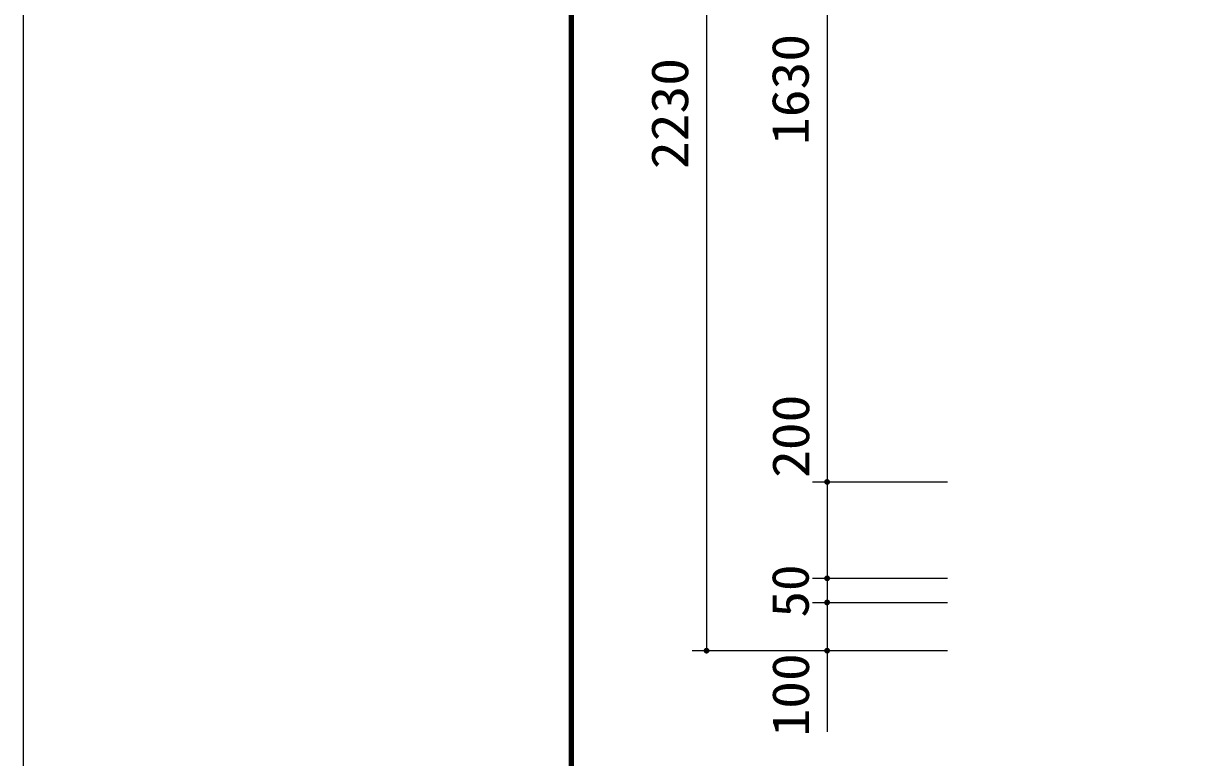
# Model space of a CAD drawing. Units: millimetres, scale not verified. Extents: x -8910 to 8910, y -6308 to 6308.
# Drawn here: x -8910 to -6483, y -3982 to -2460 of the extents above; entities that cross this region are included whole.
import ezdxf
from ezdxf.enums import TextEntityAlignment as Align

# ---------------------------------------------------------------- set-up
doc = ezdxf.new("R2010")
doc.units = ezdxf.units.MM
doc.header["$LTSCALE"] = 30
for name, color, linetype, lineweight in [('0-1_製作', 5, 'Continuous', 25), ('0-5_空気管', 3, 'Continuous', 25), ('0-B_図面枠', 7, 'Continuous', 25), ('0-C_Axis_waku', 7, 'Continuous', 25)]:
    doc.layers.add(name, color=color, linetype=linetype, lineweight=lineweight)
doc.styles.add('ＭＳ ゴシック', font='')
doc.styles.get('ＭＳ ゴシック').set_extended_font_data('MS Gothic')

msp = doc.modelspace()

# ---------------------------------------------------------------- linework, layer by layer
at = {"layer": '0-1_製作', "color": 2}
for p, q in [((-7273.22, -3410.41), (-6993.22, -3410.41)), ((-7273.22, -3610.41), (-6993.22, -3610.41)), ((-7273.22, -3660.41), (-6993.22, -3660.41)), ((-7523.22, -3760.41), (-7243.22, -3760.41)), ((-7273.22, -3760.41), (-6993.22, -3760.41)), ((-7243.22, -3760.41), (-7243.22, -3928.88))]:
    msp.add_line(p, q, dxfattribs=at)
at = {"layer": '0-1_製作'}
for points in [[(-7249.21, -3410.03), (-7243.22, -3410.41), (-7249.22, -3410.41)], [(-7249.22, -3410.41), (-7247.04, -3415.03), (-7249.17, -3411.16)], [(-7249.22, -3410.41), (-7246.43, -3415.48), (-7247.04, -3415.03)], [(-7243.22, -3410.41), (-7246.43, -3415.48), (-7249.22, -3410.41)], [(-7249.11, -3409.29), (-7243.22, -3410.41), (-7249.21, -3410.03)], [(-7249.17, -3411.16), (-7247.59, -3414.52), (-7249.03, -3411.9)], [(-7249.17, -3411.16), (-7247.04, -3415.03), (-7247.59, -3414.52)], [(-7248.93, -3408.56), (-7243.22, -3410.41), (-7249.11, -3409.29)], [(-7249.03, -3411.9), (-7248.07, -3413.94), (-7248.8, -3412.62)], [(-7249.03, -3411.9), (-7247.59, -3414.52), (-7248.07, -3413.94)], [(-7248.65, -3407.86), (-7243.22, -3410.41), (-7248.93, -3408.56)], [(-7248.8, -3412.62), (-7248.07, -3413.94), (-7248.48, -3413.3)], [(-7248.29, -3407.2), (-7243.22, -3410.41), (-7248.65, -3407.86)], [(-7247.84, -3406.59), (-7243.22, -3410.41), (-7248.29, -3407.2)], [(-7247.33, -3406.04), (-7243.22, -3410.41), (-7247.84, -3406.59)], [(-7246.75, -3405.56), (-7243.22, -3410.41), (-7247.33, -3406.04)], [(-7246.11, -3405.15), (-7243.22, -3410.41), (-7246.75, -3405.56)], [(-7243.22, -3410.41), (-7245.77, -3415.84), (-7246.43, -3415.48)], [(-7245.43, -3404.83), (-7243.22, -3410.41), (-7246.11, -3405.15)], [(-7243.22, -3410.41), (-7245.07, -3416.12), (-7245.77, -3415.84)], [(-7245.43, -3404.83), (-7243.22, -3404.41), (-7243.22, -3410.41)], [(-7244.71, -3404.6), (-7243.22, -3404.41), (-7245.43, -3404.83)], [(-7243.22, -3410.41), (-7244.34, -3416.31), (-7245.07, -3416.12)], [(-7243.97, -3404.46), (-7243.22, -3404.41), (-7244.71, -3404.6)], [(-7243.22, -3410.41), (-7243.6, -3416.4), (-7244.34, -3416.31)], [(-7243.22, -3410.41), (-7243.22, -3416.41), (-7243.6, -3416.4)], [(-7243.22, -3404.41), (-7237.22, -3410.41), (-7243.22, -3410.41)], [(-7242.84, -3404.42), (-7237.22, -3410.41), (-7243.22, -3404.41)], [(-7243.22, -3410.41), (-7242.47, -3416.36), (-7243.22, -3416.41)], [(-7243.22, -3410.41), (-7241.73, -3416.22), (-7242.47, -3416.36)], [(-7243.22, -3410.41), (-7241.01, -3415.99), (-7241.73, -3416.22)], [(-7243.22, -3410.41), (-7240.33, -3415.67), (-7241.01, -3415.99)], [(-7237.22, -3410.41), (-7240.33, -3415.67), (-7243.22, -3410.41)], [(-7242.09, -3404.52), (-7237.22, -3410.41), (-7242.84, -3404.42)], [(-7241.36, -3404.71), (-7237.22, -3410.41), (-7242.09, -3404.52)], [(-7240.66, -3404.98), (-7237.22, -3410.41), (-7241.36, -3404.71)], [(-7240, -3405.35), (-7237.22, -3410.41), (-7240.66, -3404.98)], [(-7237.22, -3410.41), (-7239.69, -3415.27), (-7240.33, -3415.67)], [(-7239.39, -3405.79), (-7237.22, -3410.41), (-7240, -3405.35)], [(-7237.22, -3410.41), (-7239.11, -3414.79), (-7239.69, -3415.27)], [(-7239.39, -3405.79), (-7237.27, -3409.66), (-7237.22, -3410.41)], [(-7238.85, -3406.3), (-7237.27, -3409.66), (-7239.39, -3405.79)], [(-7237.22, -3410.41), (-7238.6, -3414.24), (-7239.11, -3414.79)], [(-7238.85, -3406.3), (-7237.41, -3408.92), (-7237.27, -3409.66)], [(-7238.36, -3406.88), (-7237.41, -3408.92), (-7238.85, -3406.3)], [(-7237.22, -3410.41), (-7238.15, -3413.63), (-7238.6, -3414.24)], [(-7238.36, -3406.88), (-7237.64, -3408.2), (-7237.41, -3408.92)], [(-7237.96, -3407.52), (-7237.64, -3408.2), (-7238.36, -3406.88)], [(-7237.22, -3410.41), (-7237.79, -3412.97), (-7238.15, -3413.63)], [(-7237.22, -3410.41), (-7237.51, -3412.27), (-7237.79, -3412.97)], [(-7237.22, -3410.41), (-7237.33, -3411.54), (-7237.51, -3412.27)], [(-7237.22, -3410.41), (-7237.23, -3410.79), (-7237.33, -3411.54)], [(-7249.21, -3610.03), (-7243.22, -3610.41), (-7249.22, -3610.41)], [(-7249.22, -3610.41), (-7247.04, -3615.03), (-7249.17, -3611.16)], [(-7249.22, -3610.41), (-7246.43, -3615.48), (-7247.04, -3615.03)], [(-7243.22, -3610.41), (-7246.43, -3615.48), (-7249.22, -3610.41)], [(-7249.11, -3609.29), (-7243.22, -3610.41), (-7249.21, -3610.03)], [(-7249.17, -3611.16), (-7247.59, -3614.52), (-7249.03, -3611.9)], [(-7249.17, -3611.16), (-7247.04, -3615.03), (-7247.59, -3614.52)], [(-7248.93, -3608.56), (-7243.22, -3610.41), (-7249.11, -3609.29)], [(-7249.03, -3611.9), (-7248.07, -3613.94), (-7248.8, -3612.62)], [(-7249.03, -3611.9), (-7247.59, -3614.52), (-7248.07, -3613.94)], [(-7248.65, -3607.86), (-7243.22, -3610.41), (-7248.93, -3608.56)], [(-7248.8, -3612.62), (-7248.07, -3613.94), (-7248.48, -3613.3)], [(-7248.29, -3607.2), (-7243.22, -3610.41), (-7248.65, -3607.86)], [(-7247.84, -3606.59), (-7243.22, -3610.41), (-7248.29, -3607.2)], [(-7247.33, -3606.04), (-7243.22, -3610.41), (-7247.84, -3606.59)], [(-7246.75, -3605.56), (-7243.22, -3610.41), (-7247.33, -3606.04)], [(-7246.11, -3605.15), (-7243.22, -3610.41), (-7246.75, -3605.56)], [(-7243.22, -3610.41), (-7245.77, -3615.84), (-7246.43, -3615.48)], [(-7245.43, -3604.83), (-7243.22, -3610.41), (-7246.11, -3605.15)], [(-7243.22, -3610.41), (-7245.07, -3616.12), (-7245.77, -3615.84)], [(-7245.43, -3604.83), (-7243.22, -3604.41), (-7243.22, -3610.41)], [(-7244.71, -3604.6), (-7243.22, -3604.41), (-7245.43, -3604.83)], [(-7243.22, -3610.41), (-7244.34, -3616.31), (-7245.07, -3616.12)], [(-7243.97, -3604.46), (-7243.22, -3604.41), (-7244.71, -3604.6)], [(-7243.22, -3610.41), (-7243.6, -3616.4), (-7244.34, -3616.31)], [(-7243.22, -3610.41), (-7243.22, -3616.41), (-7243.6, -3616.4)], [(-7243.22, -3604.41), (-7237.22, -3610.41), (-7243.22, -3610.41)], [(-7242.84, -3604.42), (-7237.22, -3610.41), (-7243.22, -3604.41)], [(-7243.22, -3610.41), (-7242.47, -3616.36), (-7243.22, -3616.41)], [(-7243.22, -3610.41), (-7241.73, -3616.22), (-7242.47, -3616.36)], [(-7243.22, -3610.41), (-7241.01, -3615.99), (-7241.73, -3616.22)], [(-7243.22, -3610.41), (-7240.33, -3615.67), (-7241.01, -3615.99)], [(-7237.22, -3610.41), (-7240.33, -3615.67), (-7243.22, -3610.41)], [(-7242.09, -3604.52), (-7237.22, -3610.41), (-7242.84, -3604.42)], [(-7241.36, -3604.71), (-7237.22, -3610.41), (-7242.09, -3604.52)], [(-7240.66, -3604.98), (-7237.22, -3610.41), (-7241.36, -3604.71)], [(-7240, -3605.35), (-7237.22, -3610.41), (-7240.66, -3604.98)], [(-7237.22, -3610.41), (-7239.69, -3615.27), (-7240.33, -3615.67)], [(-7239.39, -3605.79), (-7237.22, -3610.41), (-7240, -3605.35)], [(-7237.22, -3610.41), (-7239.11, -3614.79), (-7239.69, -3615.27)], [(-7239.39, -3605.79), (-7237.27, -3609.66), (-7237.22, -3610.41)], [(-7238.85, -3606.3), (-7237.27, -3609.66), (-7239.39, -3605.79)], [(-7237.22, -3610.41), (-7238.6, -3614.24), (-7239.11, -3614.79)], [(-7238.85, -3606.3), (-7237.41, -3608.92), (-7237.27, -3609.66)], [(-7238.36, -3606.88), (-7237.41, -3608.92), (-7238.85, -3606.3)], [(-7237.22, -3610.41), (-7238.15, -3613.63), (-7238.6, -3614.24)], [(-7238.36, -3606.88), (-7237.64, -3608.2), (-7237.41, -3608.92)], [(-7237.96, -3607.52), (-7237.64, -3608.2), (-7238.36, -3606.88)], [(-7237.22, -3610.41), (-7237.79, -3612.97), (-7238.15, -3613.63)], [(-7237.22, -3610.41), (-7237.51, -3612.27), (-7237.79, -3612.97)], [(-7237.22, -3610.41), (-7237.33, -3611.54), (-7237.51, -3612.27)], [(-7237.22, -3610.41), (-7237.23, -3610.79), (-7237.33, -3611.54)], [(-7249.21, -3660.03), (-7243.22, -3660.41), (-7249.22, -3660.41)], [(-7249.22, -3660.41), (-7247.04, -3665.03), (-7249.17, -3661.16)], [(-7249.22, -3660.41), (-7246.43, -3665.48), (-7247.04, -3665.03)], [(-7243.22, -3660.41), (-7246.43, -3665.48), (-7249.22, -3660.41)], [(-7249.11, -3659.29), (-7243.22, -3660.41), (-7249.21, -3660.03)], [(-7249.17, -3661.16), (-7247.59, -3664.52), (-7249.03, -3661.9)], [(-7249.17, -3661.16), (-7247.04, -3665.03), (-7247.59, -3664.52)], [(-7248.93, -3658.56), (-7243.22, -3660.41), (-7249.11, -3659.29)], [(-7249.03, -3661.9), (-7248.07, -3663.94), (-7248.8, -3662.62)], [(-7249.03, -3661.9), (-7247.59, -3664.52), (-7248.07, -3663.94)], [(-7248.65, -3657.86), (-7243.22, -3660.41), (-7248.93, -3658.56)], [(-7248.8, -3662.62), (-7248.07, -3663.94), (-7248.48, -3663.3)], [(-7248.29, -3657.2), (-7243.22, -3660.41), (-7248.65, -3657.86)], [(-7247.84, -3656.59), (-7243.22, -3660.41), (-7248.29, -3657.2)], [(-7247.33, -3656.04), (-7243.22, -3660.41), (-7247.84, -3656.59)], [(-7246.75, -3655.56), (-7243.22, -3660.41), (-7247.33, -3656.04)], [(-7246.11, -3655.15), (-7243.22, -3660.41), (-7246.75, -3655.56)], [(-7243.22, -3660.41), (-7245.77, -3665.84), (-7246.43, -3665.48)], [(-7245.43, -3654.83), (-7243.22, -3660.41), (-7246.11, -3655.15)], [(-7243.22, -3660.41), (-7245.07, -3666.12), (-7245.77, -3665.84)], [(-7245.43, -3654.83), (-7243.22, -3654.41), (-7243.22, -3660.41)], [(-7244.71, -3654.6), (-7243.22, -3654.41), (-7245.43, -3654.83)], [(-7243.22, -3660.41), (-7244.34, -3666.3), (-7245.07, -3666.12)], [(-7243.97, -3654.46), (-7243.22, -3654.41), (-7244.71, -3654.6)], [(-7243.22, -3660.41), (-7243.6, -3666.4), (-7244.34, -3666.3)], [(-7243.22, -3660.41), (-7243.22, -3666.41), (-7243.6, -3666.4)], [(-7243.22, -3654.41), (-7237.22, -3660.41), (-7243.22, -3660.41)], [(-7242.84, -3654.42), (-7237.22, -3660.41), (-7243.22, -3654.41)], [(-7243.22, -3660.41), (-7242.47, -3666.36), (-7243.22, -3666.41)], [(-7243.22, -3660.41), (-7241.73, -3666.22), (-7242.47, -3666.36)], [(-7243.22, -3660.41), (-7241.01, -3665.99), (-7241.73, -3666.22)], [(-7243.22, -3660.41), (-7240.33, -3665.67), (-7241.01, -3665.99)], [(-7237.22, -3660.41), (-7240.33, -3665.67), (-7243.22, -3660.41)], [(-7242.09, -3654.52), (-7237.22, -3660.41), (-7242.84, -3654.42)], [(-7241.36, -3654.7), (-7237.22, -3660.41), (-7242.09, -3654.52)], [(-7240.66, -3654.98), (-7237.22, -3660.41), (-7241.36, -3654.7)], [(-7240, -3655.34), (-7237.22, -3660.41), (-7240.66, -3654.98)], [(-7237.22, -3660.41), (-7239.69, -3665.26), (-7240.33, -3665.67)], [(-7239.39, -3655.79), (-7237.22, -3660.41), (-7240, -3655.34)], [(-7237.22, -3660.41), (-7239.11, -3664.78), (-7239.69, -3665.26)], [(-7239.39, -3655.79), (-7237.27, -3659.66), (-7237.22, -3660.41)], [(-7238.85, -3656.3), (-7237.27, -3659.66), (-7239.39, -3655.79)], [(-7237.22, -3660.41), (-7238.6, -3664.24), (-7239.11, -3664.78)], [(-7238.85, -3656.3), (-7237.41, -3658.92), (-7237.27, -3659.66)], [(-7238.36, -3656.88), (-7237.41, -3658.92), (-7238.85, -3656.3)], [(-7237.22, -3660.41), (-7238.15, -3663.63), (-7238.6, -3664.24)], [(-7238.36, -3656.88), (-7237.64, -3658.2), (-7237.41, -3658.92)], [(-7237.96, -3657.52), (-7237.64, -3658.2), (-7238.36, -3656.88)], [(-7237.22, -3660.41), (-7237.79, -3662.97), (-7238.15, -3663.63)], [(-7237.22, -3660.41), (-7237.51, -3662.26), (-7237.79, -3662.97)], [(-7237.22, -3660.41), (-7237.33, -3661.53), (-7237.51, -3662.26)], [(-7237.22, -3660.41), (-7237.23, -3660.79), (-7237.33, -3661.53)], [(-7499.21, -3760.04), (-7493.22, -3760.41), (-7499.22, -3760.41)], [(-7499.22, -3760.41), (-7497.04, -3765.04), (-7499.17, -3761.16)], [(-7499.22, -3760.41), (-7496.43, -3765.48), (-7497.04, -3765.04)], [(-7493.22, -3760.41), (-7496.43, -3765.48), (-7499.22, -3760.41)], [(-7499.11, -3759.29), (-7493.22, -3760.41), (-7499.21, -3760.04)], [(-7499.17, -3761.16), (-7497.59, -3764.52), (-7499.03, -3761.9)], [(-7499.17, -3761.16), (-7497.04, -3765.04), (-7497.59, -3764.52)], [(-7498.93, -3758.56), (-7493.22, -3760.41), (-7499.11, -3759.29)], [(-7498.65, -3757.86), (-7493.22, -3760.41), (-7498.93, -3758.56)], [(-7498.29, -3757.2), (-7493.22, -3760.41), (-7498.65, -3757.86)], [(-7497.84, -3756.59), (-7493.22, -3760.41), (-7498.29, -3757.2)], [(-7497.33, -3756.04), (-7493.22, -3760.41), (-7497.84, -3756.59)], [(-7496.75, -3755.56), (-7493.22, -3760.41), (-7497.33, -3756.04)], [(-7496.11, -3755.15), (-7493.22, -3760.41), (-7496.75, -3755.56)], [(-7493.22, -3760.41), (-7495.77, -3765.84), (-7496.43, -3765.48)], [(-7495.43, -3754.83), (-7493.22, -3760.41), (-7496.11, -3755.15)], [(-7493.22, -3760.41), (-7495.07, -3766.12), (-7495.77, -3765.84)], [(-7495.43, -3754.83), (-7493.22, -3754.41), (-7493.22, -3760.41)], [(-7494.71, -3754.6), (-7493.22, -3754.41), (-7495.43, -3754.83)], [(-7493.22, -3760.41), (-7494.34, -3766.31), (-7495.07, -3766.12)], [(-7493.97, -3754.46), (-7493.22, -3754.41), (-7494.71, -3754.6)], [(-7493.22, -3760.41), (-7493.6, -3766.4), (-7494.34, -3766.31)], [(-7493.22, -3760.41), (-7493.22, -3766.41), (-7493.6, -3766.4)], [(-7493.22, -3754.41), (-7487.22, -3760.41), (-7493.22, -3760.41)], [(-7492.84, -3754.42), (-7487.22, -3760.41), (-7493.22, -3754.41)], [(-7493.22, -3760.41), (-7492.47, -3766.36), (-7493.22, -3766.41)], [(-7493.22, -3760.41), (-7491.73, -3766.22), (-7492.47, -3766.36)], [(-7493.22, -3760.41), (-7491.01, -3765.99), (-7491.73, -3766.22)], [(-7493.22, -3760.41), (-7490.33, -3765.67), (-7491.01, -3765.99)], [(-7487.22, -3760.41), (-7490.33, -3765.67), (-7493.22, -3760.41)], [(-7492.09, -3754.52), (-7487.22, -3760.41), (-7492.84, -3754.42)], [(-7491.36, -3754.71), (-7487.22, -3760.41), (-7492.09, -3754.52)], [(-7490.66, -3754.98), (-7487.22, -3760.41), (-7491.36, -3754.71)], [(-7490, -3755.35), (-7487.22, -3760.41), (-7490.66, -3754.98)], [(-7487.22, -3760.41), (-7489.69, -3765.27), (-7490.33, -3765.67)], [(-7489.39, -3755.79), (-7487.22, -3760.41), (-7490, -3755.35)], [(-7487.22, -3760.41), (-7489.11, -3764.79), (-7489.69, -3765.27)], [(-7489.39, -3755.79), (-7487.27, -3759.66), (-7487.22, -3760.41)], [(-7488.85, -3756.3), (-7487.27, -3759.66), (-7489.39, -3755.79)], [(-7487.22, -3760.41), (-7488.6, -3764.24), (-7489.11, -3764.79)], [(-7488.85, -3756.3), (-7487.41, -3758.92), (-7487.27, -3759.66)], [(-7488.36, -3756.89), (-7487.41, -3758.92), (-7488.85, -3756.3)], [(-7487.22, -3760.41), (-7488.15, -3763.63), (-7488.6, -3764.24)], [(-7488.36, -3756.89), (-7487.64, -3758.2), (-7487.41, -3758.92)], [(-7487.96, -3757.52), (-7487.64, -3758.2), (-7488.36, -3756.89)], [(-7487.22, -3760.41), (-7487.79, -3762.97), (-7488.15, -3763.63)], [(-7487.22, -3760.41), (-7487.51, -3762.27), (-7487.79, -3762.97)], [(-7487.22, -3760.41), (-7487.33, -3761.54), (-7487.51, -3762.27)], [(-7487.22, -3760.41), (-7487.23, -3760.79), (-7487.33, -3761.54)], [(-7249.21, -3760.04), (-7243.22, -3760.41), (-7249.22, -3760.41)], [(-7249.22, -3760.41), (-7247.04, -3765.04), (-7249.17, -3761.16)], [(-7249.22, -3760.41), (-7246.43, -3765.48), (-7247.04, -3765.04)], [(-7243.22, -3760.41), (-7246.43, -3765.48), (-7249.22, -3760.41)], [(-7249.11, -3759.29), (-7243.22, -3760.41), (-7249.21, -3760.04)], [(-7249.17, -3761.16), (-7247.59, -3764.52), (-7249.03, -3761.9)], [(-7249.17, -3761.16), (-7247.04, -3765.04), (-7247.59, -3764.52)], [(-7248.93, -3758.56), (-7243.22, -3760.41), (-7249.11, -3759.29)], [(-7248.65, -3757.86), (-7243.22, -3760.41), (-7248.93, -3758.56)], [(-7248.29, -3757.2), (-7243.22, -3760.41), (-7248.65, -3757.86)], [(-7247.84, -3756.59), (-7243.22, -3760.41), (-7248.29, -3757.2)], [(-7247.33, -3756.04), (-7243.22, -3760.41), (-7247.84, -3756.59)], [(-7246.75, -3755.56), (-7243.22, -3760.41), (-7247.33, -3756.04)], [(-7246.11, -3755.15), (-7243.22, -3760.41), (-7246.75, -3755.56)], [(-7243.22, -3760.41), (-7245.77, -3765.84), (-7246.43, -3765.48)], [(-7245.43, -3754.83), (-7243.22, -3760.41), (-7246.11, -3755.15)], [(-7243.22, -3760.41), (-7245.07, -3766.12), (-7245.77, -3765.84)], [(-7245.43, -3754.83), (-7243.22, -3754.41), (-7243.22, -3760.41)], [(-7244.71, -3754.6), (-7243.22, -3754.41), (-7245.43, -3754.83)], [(-7243.22, -3760.41), (-7244.34, -3766.31), (-7245.07, -3766.12)], [(-7243.97, -3754.46), (-7243.22, -3754.41), (-7244.71, -3754.6)], [(-7243.22, -3760.41), (-7243.6, -3766.4), (-7244.34, -3766.31)], [(-7243.22, -3760.41), (-7243.22, -3766.41), (-7243.6, -3766.4)], [(-7243.22, -3754.41), (-7237.22, -3760.41), (-7243.22, -3760.41)], [(-7242.84, -3754.42), (-7237.22, -3760.41), (-7243.22, -3754.41)], [(-7243.22, -3760.41), (-7242.47, -3766.36), (-7243.22, -3766.41)], [(-7243.22, -3760.41), (-7241.73, -3766.22), (-7242.47, -3766.36)], [(-7243.22, -3760.41), (-7241.01, -3765.99), (-7241.73, -3766.22)], [(-7243.22, -3760.41), (-7240.33, -3765.67), (-7241.01, -3765.99)], [(-7237.22, -3760.41), (-7240.33, -3765.67), (-7243.22, -3760.41)], [(-7242.09, -3754.52), (-7237.22, -3760.41), (-7242.84, -3754.42)], [(-7241.36, -3754.71), (-7237.22, -3760.41), (-7242.09, -3754.52)], [(-7240.66, -3754.98), (-7237.22, -3760.41), (-7241.36, -3754.71)], [(-7240, -3755.35), (-7237.22, -3760.41), (-7240.66, -3754.98)], [(-7237.22, -3760.41), (-7239.69, -3765.27), (-7240.33, -3765.67)], [(-7239.39, -3755.79), (-7237.22, -3760.41), (-7240, -3755.35)], [(-7237.22, -3760.41), (-7239.11, -3764.79), (-7239.69, -3765.27)], [(-7239.39, -3755.79), (-7237.27, -3759.66), (-7237.22, -3760.41)], [(-7238.85, -3756.3), (-7237.27, -3759.66), (-7239.39, -3755.79)], [(-7237.22, -3760.41), (-7238.6, -3764.24), (-7239.11, -3764.79)], [(-7238.85, -3756.3), (-7237.41, -3758.92), (-7237.27, -3759.66)], [(-7238.36, -3756.89), (-7237.41, -3758.92), (-7238.85, -3756.3)], [(-7237.22, -3760.41), (-7238.15, -3763.63), (-7238.6, -3764.24)], [(-7238.36, -3756.89), (-7237.64, -3758.2), (-7237.41, -3758.92)], [(-7237.96, -3757.52), (-7237.64, -3758.2), (-7238.36, -3756.89)], [(-7237.22, -3760.41), (-7237.79, -3762.97), (-7238.15, -3763.63)], [(-7237.22, -3760.41), (-7237.51, -3762.27), (-7237.79, -3762.97)], [(-7237.22, -3760.41), (-7237.33, -3761.54), (-7237.51, -3762.27)], [(-7237.22, -3760.41), (-7237.23, -3760.79), (-7237.33, -3761.54)], [(-7499.03, -3761.9), (-7498.07, -3763.94), (-7498.8, -3762.62)], [(-7499.03, -3761.9), (-7497.59, -3764.52), (-7498.07, -3763.94)], [(-7498.8, -3762.62), (-7498.07, -3763.94), (-7498.48, -3763.3)], [(-7249.03, -3761.9), (-7248.07, -3763.94), (-7248.8, -3762.62)], [(-7249.03, -3761.9), (-7247.59, -3764.52), (-7248.07, -3763.94)], [(-7248.8, -3762.62), (-7248.07, -3763.94), (-7248.48, -3763.3)]]:
    msp.add_solid(points, dxfattribs=at)
at = {"layer": '0-5_空気管', "color": 2}
for p, q in [((-7493.22, -1530.41), (-7493.22, -3760.41)), ((-7243.22, -1780.41), (-7243.22, -3410.41)), ((-7243.22, -3410.41), (-7243.22, -3610.41)), ((-7243.22, -3610.41), (-7243.22, -3660.41)), ((-7243.22, -3660.41), (-7243.22, -3760.41))]:
    msp.add_line(p, q, dxfattribs=at)
at = {"layer": '0-B_図面枠'}
msp.add_lwpolyline([(-8910, -6307.5), (-8910, 6307.5), (8910, 6307.5), (8910, -6307.5)], close=True, dxfattribs=at)
at = {"layer": '0-C_Axis_waku'}
for p, q in [((-7778.4, 5769.9), (-7778.4, -5814.9)), ((-7777.8, 5769.3), (-7777.8, -5814.3)), ((-7777.2, 5768.7), (-7777.2, -5813.7)), ((-7776.6, 5768.1), (-7776.6, -5813.1)), ((-7776, 5767.5), (-7776, -5812.5)), ((-7775.4, 5766.9), (-7775.4, -5811.9)), ((-7774.8, 5766.3), (-7774.8, -5811.3)), ((-7774.2, 5765.7), (-7774.2, -5810.7)), ((-7773.6, 5765.1), (-7773.6, -5810.1)), ((-7773, 5764.5), (-7773, -5809.5)), ((-7772.4, 5763.9), (-7772.4, -5808.9)), ((-7771.8, 5763.3), (-7771.8, -5808.3)), ((-7771.2, 5762.7), (-7771.2, -5807.7)), ((-7770.6, 5762.1), (-7770.6, -5807.1)), ((-7770, 5761.5), (-7770, -5806.5))]:
    msp.add_line(p, q, dxfattribs=at)

# ---------------------------------------------------------------- texts
at = {"layer": '0-1_製作', "color": 4, "style": 'ＭＳ ゴシック', "width": 1.1}
msp.add_text('1630', height=76.98, rotation=90, dxfattribs=at).set_placement((-7258.22, -2711.66), align=Align.BOTTOM_LEFT)
at = {"layer": '0-5_空気管', "color": 4, "style": 'ＭＳ ゴシック'}
for s, width, p in [('2230', 1.1, (-7508.22, -2761.66)), ('200', 1.1, (-7257.29, -3402.19)), ('50', 1.05, (-7258.22, -3691.66)), ('100', 1.1, (-7257.61, -3938.59))]:
    msp.add_text(s, height=76.98, rotation=90, dxfattribs=dict(at, width=width)).set_placement(p, align=Align.BOTTOM_LEFT)

doc.saveas('drawing.dxf')
